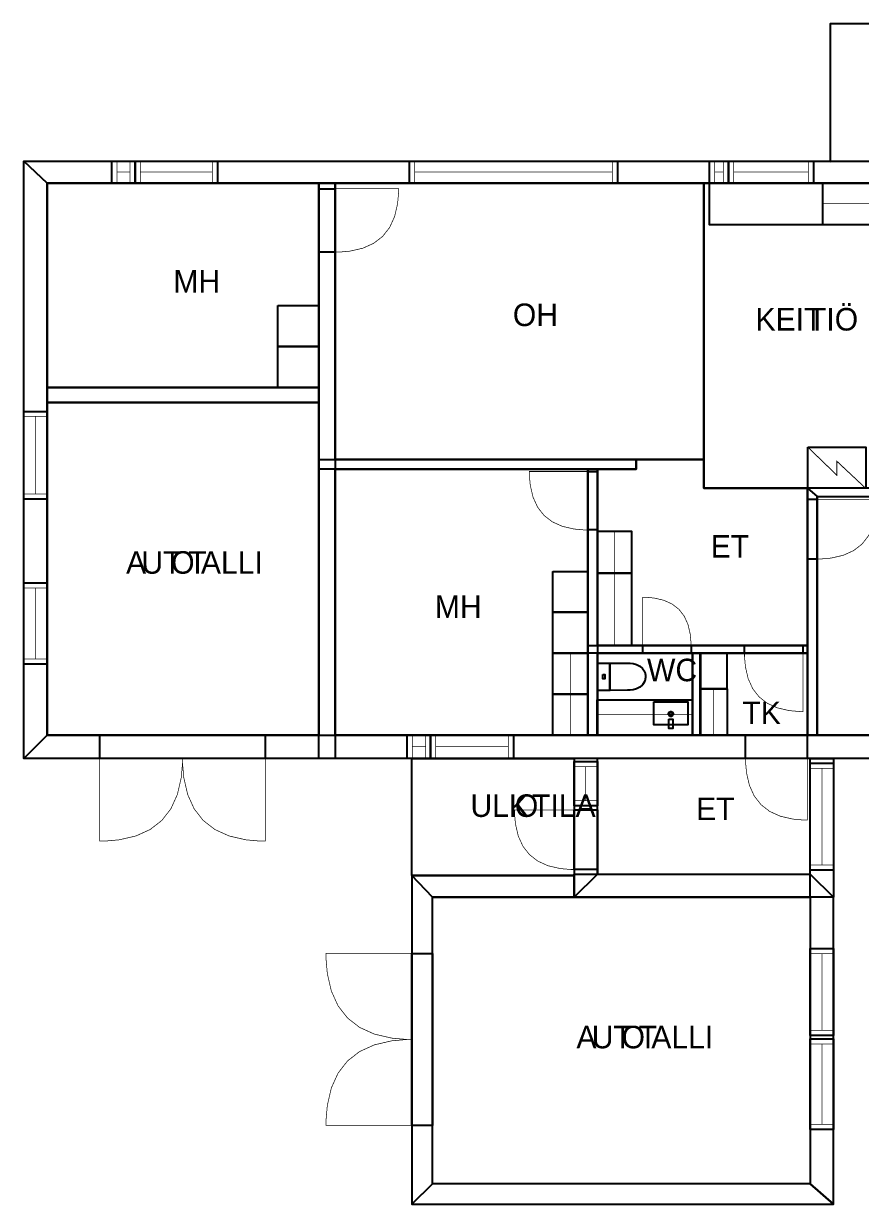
# Model space of a CAD drawing. Extents: x 0.8 to 20, y 0 to 18.
# Drawn here: x 0.79 to 13.56, y 0 to 18.02 of the extents above; entities that cross this region are included whole.
import ezdxf

# ---------------------------------------------------------------- set-up
doc = ezdxf.new("R2010")
doc.units = 0
doc.layers.get('0').update_dxf_attribs({"linetype": 'CONTINUOUS'})

msp = doc.modelspace()

# ---------------------------------------------------------------- linework, layer by layer
at = {"color": 0}
for points, const_width in [([(16.7571, 15.9157), (16.7571, 18.0156), (13.1006, 18.0156), (13.1006, 15.9139), (16.7571, 15.9157)], 0.00208), ([(18.3121, 15.5835), (1.15072, 15.5835), (0.79655, 15.9168), (18.6662, 15.9168), (18.3121, 15.5835)], 0.00208), ([(1.15072, 15.5835), (1.15072, 7.15901), (0.79655, 6.80485), (0.79655, 15.9168), (1.15072, 15.5835)], 0.00208), ([(2.13721, 15.9168), (2.49425, 15.9168), (2.49425, 15.5835), (2.13721, 15.5835), (2.13721, 15.9168)], 0.01042), ([(2.13721, 15.9168), (2.49425, 15.9168), (2.49425, 15.5835), (2.13721, 15.5835), (2.13721, 15.9168)], 0.01042), ([(2.49425, 15.9168), (3.74897, 15.9168), (3.74897, 15.5835), (2.49425, 15.5835), (2.49425, 15.9168)], 0.01042), ([(2.49425, 15.9168), (3.74897, 15.9168), (3.74897, 15.5835), (2.49425, 15.5835), (2.49425, 15.9168)], 0.01042), ([(6.68294, 15.9168), (9.85346, 15.9168), (9.85346, 15.5835), (6.68294, 15.5835), (6.68294, 15.9168)], 0.01042), ([(6.68294, 15.9168), (9.85346, 15.9168), (9.85346, 15.5835), (6.68294, 15.5835), (6.68294, 15.9168)], 0.01042), ([(11.2611, 15.9168), (11.5478, 15.9168), (11.5478, 15.5835), (11.2611, 15.5835), (11.2611, 15.9168)], 0.01042), ([(11.2611, 15.9168), (11.5478, 15.9168), (11.5478, 15.5835), (11.2611, 15.5835), (11.2611, 15.9168)], 0.01042), ([(11.5478, 15.9168), (12.8461, 15.9168), (12.8461, 15.5835), (11.5478, 15.5835), (11.5478, 15.9168)], 0.01042), ([(11.5478, 15.9168), (12.8461, 15.9168), (12.8461, 15.5835), (11.5478, 15.5835), (11.5478, 15.9168)], 0.01042), ([(5.29769, 15.4965), (5.54769, 15.4965), (5.54769, 14.53), (5.29769, 14.53), (5.29769, 15.4965)], 0.01042), ([(5.29769, 15.4965), (5.54769, 15.4965), (5.54769, 14.53), (5.29769, 14.53), (5.29769, 15.4965)], 0.01042), ([(5.29769, 15.5835), (5.54769, 15.5835), (5.54769, 6.80485), (5.29769, 6.80485), (5.29769, 15.5835)], 0.00208), ([(5.54769, 14.53), (5.60428, 14.53), (5.77419, 14.5451), (5.97054, 14.5904), (6.13667, 14.666), (6.27257, 14.7717), (6.37831, 14.9075), (6.45383, 15.0736), (6.49914, 15.27), (6.51426, 15.44), (6.51426, 15.4965), (5.54769, 15.4965), (5.54769, 14.53)], 0.01042), ([(11.2581, 15.5821), (12.9862, 15.5821), (12.9862, 14.9468), (11.2581, 14.9468), (11.2581, 15.5821)], 0.01042), ([(14.8914, 13.2333), (14.8931, 15.5835), (12.9862, 15.5835), (12.9862, 14.9492), (14.2636, 14.9492), (14.2636, 13.2333), (14.8914, 13.2333)], 0.01042), ([(14.8914, 13.2333), (14.8931, 15.5835), (12.9862, 15.5821), (12.9862, 15.27), (14.5804, 15.27), (14.5804, 13.2333), (14.8914, 13.2333)], 0.01042), ([(4.66928, 13.713), (4.66928, 13.088), (5.29428, 13.088), (5.29428, 13.713), (4.66928, 13.713)], 0.01042), ([(4.66928, 13.088), (4.66928, 12.463), (5.29428, 12.463), (5.29428, 13.088), (4.66928, 13.088)], 0.01042), ([(1.15072, 12.463), (5.29769, 12.463), (5.29769, 12.2338), (1.15072, 12.2338), (1.15072, 12.463)], 0.00208), ([(0.79655, 12.1), (1.15072, 12.1), (1.15072, 10.759), (0.79655, 10.759), (0.79655, 12.1)], 0.01042), ([(0.79655, 12.1), (1.15072, 12.1), (1.15072, 10.759), (0.79655, 10.759), (0.79655, 12.1)], 0.01042), ([(12.761, 11.5514), (13.6431, 11.5514), (13.6431, 10.9264), (12.761, 10.9264), (12.761, 11.5514)], 0.0147), ([(5.29769, 11.3658), (10.1387, 11.3658), (10.1387, 11.2199), (5.29769, 11.2199), (5.29769, 11.3658)], 0.00208), ([(9.40169, 10.2906), (9.34939, 10.2906), (9.1926, 10.3045), (9.01144, 10.3464), (8.85812, 10.416), (8.73275, 10.5136), (8.63514, 10.639), (8.56549, 10.7923), (8.52365, 10.9735), (8.50976, 11.1302), (8.50976, 11.1825), (9.40169, 11.1825), (9.40169, 10.2906)], 0.01042), ([(9.40169, 11.1825), (9.54753, 11.1825), (9.54753, 10.2906), (9.40169, 10.2906), (9.40169, 11.1825)], 0.01042), ([(9.40169, 11.1825), (9.54753, 11.1825), (9.54753, 10.2906), (9.40169, 10.2906), (9.40169, 11.1825)], 0.01042), ([(9.40169, 11.2199), (9.54753, 11.2199), (9.54753, 7.15901), (9.40169, 7.15901), (9.40169, 11.2199)], 0.00208), ([(12.903, 10.8014), (16.4317, 10.8014), (16.3067, 10.9264), (12.7572, 10.9264), (12.903, 10.8014)], 0.00208), ([(12.7572, 7.15901), (12.7572, 10.9264), (12.903, 10.8014), (12.903, 7.15901), (12.7572, 7.15901)], 0.00208), ([(12.7572, 10.7602), (12.903, 10.7602), (12.903, 9.84739), (12.7572, 9.84739), (12.7572, 10.7602)], 0.01042), ([(12.7572, 10.7602), (12.903, 10.7602), (12.903, 9.84739), (12.7572, 9.84739), (12.7572, 10.7602)], 0.01042), ([(12.903, 9.84739), (12.9564, 9.84739), (13.1169, 9.86165), (13.3024, 9.90446), (13.4592, 9.97575), (13.5876, 10.0756), (13.6874, 10.204), (13.7587, 10.3608), (13.8015, 10.5463), (13.8158, 10.7068), (13.8158, 10.7602), (12.903, 10.7602), (12.903, 9.84739)], 0.01042), ([(9.5491, 10.2708), (9.5491, 9.63243), (10.0691, 9.63243), (10.0691, 10.2708), (9.5491, 10.2708)], 0.01042), ([(8.86817, 9.65907), (8.86817, 9.03407), (9.40067, 9.03407), (9.40067, 9.65907), (8.86817, 9.65907)], 0.01042), ([(9.5491, 9.63243), (9.5491, 8.52724), (10.0691, 8.52724), (10.0691, 9.63243), (9.5491, 9.63243)], 0.01042), ([(0.79655, 9.48133), (1.15072, 9.48133), (1.15072, 8.24154), (0.79655, 8.24154), (0.79655, 9.48133)], 0.01042), ([(0.79655, 9.48133), (1.15072, 9.48133), (1.15072, 8.24154), (0.79655, 8.24154), (0.79655, 9.48133)], 0.01042), ([(10.9769, 8.52724), (10.9769, 8.57042), (10.9653, 8.69982), (10.9308, 8.84939), (10.8733, 8.97592), (10.7928, 9.07949), (10.6892, 9.16), (10.5627, 9.2175), (10.4131, 9.25201), (10.2837, 9.26351), (10.2406, 9.26351), (10.2406, 8.52724), (10.9769, 8.52724)], 0.01042), ([(8.86817, 9.03407), (8.86817, 8.40907), (9.40067, 8.40907), (9.40067, 9.03407), (8.86817, 9.03407)], 0.01042), ([(9.40169, 8.52724), (12.7572, 8.52724), (12.7572, 8.41265), (9.40169, 8.41265), (9.40169, 8.52724)], 0.00208), ([(10.2406, 8.52724), (10.9769, 8.52724), (10.9769, 8.41265), (10.2406, 8.41265), (10.2406, 8.52724)], 0.01042), ([(10.2406, 8.52724), (10.9769, 8.52724), (10.9769, 8.41265), (10.2406, 8.41265), (10.2406, 8.52724)], 0.01042), ([(11.7933, 8.52724), (12.686, 8.52724), (12.686, 8.41265), (11.7933, 8.41265), (11.7933, 8.52724)], 0.01042), ([(11.7933, 8.52724), (12.686, 8.52724), (12.686, 8.41265), (11.7933, 8.41265), (11.7933, 8.52724)], 0.01042), ([(8.86811, 8.40907), (8.86811, 7.78407), (9.39985, 7.78407), (9.39985, 8.40907), (8.86811, 8.40907)], 0.01042), ([(11.0023, 8.41265), (11.1169, 8.41265), (11.1169, 7.15901), (11.0023, 7.15901), (11.0023, 8.41265)], 0.00208), ([(11.1169, 8.41265), (11.1169, 7.86615), (11.5259, 7.86615), (11.5259, 8.41265), (11.1169, 8.41265)], 0.01042), ([(11.7933, 8.41265), (11.7933, 8.36035), (11.8073, 8.20344), (11.8491, 8.02214), (11.9188, 7.86871), (12.0165, 7.74317), (12.142, 7.64551), (12.2955, 7.57579), (12.4768, 7.53396), (12.6337, 7.51997), (12.686, 7.51997), (12.686, 8.41265), (11.7933, 8.41265)], 0.01042), ([(9.55268, 8.25922), (9.55268, 7.84267), (9.73996, 7.84267), (9.73996, 8.25922), (9.55268, 8.25922)], 0.01042), ([(10.0083, 8.25922), (10.0083, 8.25922), (10.02, 8.25933), (10.051, 8.25771), (10.0948, 8.25157), (10.1451, 8.23817), (10.1953, 8.21463), (10.2391, 8.17817), (10.2701, 8.12597), (10.2818, 8.07292), (10.2818, 8.05524), (10.2818, 8.03694), (10.2701, 7.9821), (10.2391, 7.928), (10.1953, 7.89019), (10.1451, 7.86578), (10.0948, 7.85178), (10.051, 7.84538), (10.02, 7.84364), (10.0083, 7.84369), (10.0083, 7.84369), (9.73996, 7.84267), (9.73996, 8.25922), (10.0083, 8.25922)], 0.01042), ([(9.63053, 8.08404), (9.63053, 8.01785), (9.66211, 8.01785), (9.66211, 8.08404), (9.63053, 8.08404)], 0.01042), ([(8.86811, 7.78407), (8.86811, 7.15907), (9.39985, 7.15907), (9.39985, 7.78407), (8.86811, 7.78407)], 0.01042), ([(11.1185, 7.86615), (11.1185, 7.15597), (11.5265, 7.15597), (11.5265, 7.86615), (11.1185, 7.86615)], 0.01042), ([(9.5465, 7.69749), (11.0023, 7.69749), (11.0023, 7.15907), (9.5465, 7.15907), (9.5465, 7.69749)], 0.01042), ([(10.4076, 7.66803), (10.9284, 7.66803), (10.9284, 7.31917), (10.4076, 7.31917), (10.4076, 7.66803)], 0.01042), ([(9.55024, 7.47157), (11.0023, 7.47157), (11.0023, 7.15907), (9.55024, 7.15907), (9.55024, 7.47157)], 0.01042), ([(10.6316, 7.48296), (10.6316, 7.48942), (10.6422, 7.50879), (10.6616, 7.51942), (10.668, 7.51942), (10.6744, 7.51942), (10.6938, 7.50879), (10.7045, 7.48942), (10.7045, 7.48296), (10.7045, 7.47657), (10.6938, 7.45719), (10.6744, 7.4465), (10.668, 7.4465), (10.6616, 7.4465), (10.6422, 7.45719), (10.6316, 7.47657), (10.6316, 7.48296)], 0.00833), ([(10.6368, 7.40511), (10.6993, 7.40511), (10.6993, 7.25928), (10.6368, 7.25928), (10.6368, 7.40511)], 0.01042), ([(10.6472, 7.48296), (10.6472, 7.48665), (10.6533, 7.49772), (10.6643, 7.50379), (10.668, 7.50379), (10.6717, 7.50379), (10.6827, 7.49772), (10.6889, 7.48665), (10.6889, 7.48296), (10.6889, 7.47933), (10.6827, 7.46826), (10.6717, 7.46213), (10.668, 7.46213), (10.6643, 7.46213), (10.6533, 7.46826), (10.6472, 7.47933), (10.6472, 7.48296)], 0.00833), ([(1.15072, 7.15901), (18.3121, 7.15901), (18.6662, 6.80485), (0.79655, 6.80485), (1.15072, 7.15901)], 0.00208), ([(1.95449, 7.15901), (4.47863, 7.15901), (4.47863, 6.80485), (1.95449, 6.80485), (1.95449, 7.15901)], 0.01042), ([(1.95449, 7.15901), (4.47863, 7.15901), (4.47863, 6.80485), (1.95449, 6.80485), (1.95449, 7.15901)], 0.01042), ([(6.64751, 7.15901), (7.00331, 7.15901), (7.00331, 6.80485), (6.64751, 6.80485), (6.64751, 7.15901)], 0.01042), ([(6.64751, 7.15901), (7.00331, 7.15901), (7.00331, 6.80485), (6.64751, 6.80485), (6.64751, 7.15901)], 0.01042), ([(7.00331, 7.15901), (8.26856, 7.15901), (8.26856, 6.80485), (7.00331, 6.80485), (7.00331, 7.15901)], 0.01042), ([(7.00331, 7.15901), (8.26856, 7.15901), (8.26856, 6.80485), (7.00331, 6.80485), (7.00331, 7.15901)], 0.01042), ([(11.8096, 7.15901), (12.7503, 7.15901), (12.7503, 6.80485), (11.8096, 6.80485), (11.8096, 7.15901)], 0.01042), ([(11.8096, 7.15901), (12.7503, 7.15901), (12.7503, 6.80485), (11.8096, 6.80485), (11.8096, 7.15901)], 0.01042), ([(3.21658, 6.80485), (3.21658, 6.7309), (3.19683, 6.50906), (3.13764, 6.25271), (3.03907, 6.03581), (2.90104, 5.85829), (2.72353, 5.72026), (2.50663, 5.62169), (2.25028, 5.5625), (2.02843, 5.54275), (1.95449, 5.54275), (1.95449, 6.80485), (3.21658, 6.80485)], 0.01042), ([(3.21658, 6.80485), (3.21658, 6.7309), (3.23628, 6.50906), (3.29542, 6.25271), (3.39404, 6.03581), (3.53207, 5.85829), (3.70953, 5.72026), (3.92643, 5.62169), (4.18278, 5.5625), (4.40462, 5.54275), (4.47863, 5.54275), (4.47863, 6.80485), (3.21658, 6.80485)], 0.01042), ([(6.71843, 6.80485), (9.19336, 6.80485), (9.19336, 5.01953), (6.71843, 5.01953), (6.71843, 6.80485)], 0.00208), ([(9.19336, 6.75786), (9.54753, 6.75786), (9.54753, 6.08051), (9.19336, 6.08051), (9.19336, 6.75786)], 0.01042), ([(9.19336, 6.75786), (9.54753, 6.75786), (9.54753, 6.08051), (9.19336, 6.08051), (9.19336, 6.75786)], 0.01042), ([(9.54753, 5.04036), (9.54753, 6.80485), (9.19336, 6.80485), (9.19336, 4.68619), (9.54753, 5.04036)], 0.00208), ([(11.8096, 6.80485), (11.8096, 6.74978), (11.8242, 6.58442), (11.8683, 6.39333), (11.9418, 6.23167), (12.0448, 6.09933), (12.177, 5.99647), (12.3387, 5.92296), (12.5298, 5.87885), (12.6952, 5.86415), (12.7503, 5.86415), (12.7503, 6.80485), (11.8096, 6.80485)], 0.01042), ([(12.7972, 6.73019), (13.1514, 6.73019), (13.1514, 5.09879), (12.7972, 5.09879), (12.7972, 6.73019)], 0.01042), ([(12.7972, 6.73019), (13.1514, 6.73019), (13.1514, 5.09879), (12.7972, 5.09879), (12.7972, 6.73019)], 0.01042), ([(12.7972, 6.80485), (13.1514, 6.80485), (13.1514, 4.68619), (12.7972, 4.68619), (12.7972, 6.80485)], 0.00208), ([(9.19336, 5.10975), (9.14003, 5.10975), (8.98004, 5.12403), (8.79519, 5.16667), (8.63878, 5.23774), (8.51079, 5.33729), (8.41124, 5.46522), (8.34017, 5.62164), (8.29753, 5.80647), (8.28331, 5.96647), (8.28331, 6.01975), (9.19336, 6.01975), (9.19336, 5.10975)], 0.01042), ([(9.19336, 6.01975), (9.54753, 6.01975), (9.54753, 5.10975), (9.19336, 5.10975), (9.19336, 6.01975)], 0.01042), ([(9.19336, 6.01975), (9.54753, 6.01975), (9.54753, 5.10975), (9.19336, 5.10975), (9.19336, 6.01975)], 0.01042), ([(9.19336, 4.68619), (7.03093, 4.68619), (6.71843, 5.01953), (9.19336, 5.01953), (9.19336, 4.68619)], 0.00208), ([(6.71843, 5.01953), (6.71843, 0.00228), (7.03093, 0.31478), (7.03093, 4.68619), (6.71843, 5.01953)], 0.00208), ([(13.1514, 4.68619), (9.19336, 4.68619), (9.19336, 5.04036), (12.7972, 5.04036), (13.1514, 4.68619)], 0.00208), ([(13.1514, 0.00228), (13.1514, 4.68619), (12.7972, 4.68619), (12.7972, 0.31478), (13.1514, 0.00228)], 0.00208), ([(6.71843, 2.516), (6.6415, 2.516), (6.41086, 2.53651), (6.14432, 2.59804), (5.91878, 2.70057), (5.73426, 2.84407), (5.59076, 3.0286), (5.48822, 3.25412), (5.42671, 3.52067), (5.40625, 3.75131), (5.40625, 3.82818), (6.71843, 3.82818), (6.71843, 2.516)], 0.01042), ([(6.71843, 3.82818), (7.03093, 3.82818), (7.03093, 1.20383), (6.71843, 1.20383), (6.71843, 3.82818)], 0.01042), ([(6.71843, 3.82818), (7.03093, 3.82818), (7.03093, 1.20383), (6.71843, 1.20383), (6.71843, 3.82818)], 0.01042), ([(12.7972, 3.90207), (13.1514, 3.90207), (13.1514, 2.57807), (12.7972, 2.57807), (12.7972, 3.90207)], 0.01042), ([(12.7972, 3.90207), (13.1514, 3.90207), (13.1514, 2.57807), (12.7972, 2.57807), (12.7972, 3.90207)], 0.01042), ([(12.7972, 2.52382), (13.1514, 2.52382), (13.1514, 1.14453), (12.7972, 1.14453), (12.7972, 2.52382)], 0.01042), ([(12.7972, 2.52382), (13.1514, 2.52382), (13.1514, 1.14453), (12.7972, 1.14453), (12.7972, 2.52382)], 0.01042), ([(6.71843, 2.516), (6.6415, 2.516), (6.41086, 2.49556), (6.14432, 2.43403), (5.91878, 2.33149), (5.73426, 2.18799), (5.59076, 2.00347), (5.48822, 1.77794), (5.42671, 1.51139), (5.40625, 1.28076), (5.40625, 1.20383), (6.71843, 1.20383), (6.71843, 2.516)], 0.01042), ([(6.71843, 0.00228), (13.1514, 0.00228), (12.7972, 0.31478), (7.03093, 0.31478), (6.71843, 0.00228)], 0.00208)]:
    msp.add_lwpolyline(points, close=True, dxfattribs=dict(at, const_width=const_width))
at = {"color": 7}
for points in [[(16.7571, 15.9157), (16.7571, 18.0156), (13.1006, 18.0156), (13.1006, 15.9139), (16.7571, 15.9157)], [(2.13721, 15.9168), (2.49425, 15.9168), (2.49425, 15.5835), (2.13721, 15.5835), (2.13721, 15.9168)], [(2.13721, 15.9168), (2.49425, 15.9168), (2.49425, 15.5835), (2.13721, 15.5835), (2.13721, 15.9168)], [(2.49425, 15.9168), (3.74897, 15.9168), (3.74897, 15.5835), (2.49425, 15.5835), (2.49425, 15.9168)], [(2.49425, 15.9168), (3.74897, 15.9168), (3.74897, 15.5835), (2.49425, 15.5835), (2.49425, 15.9168)], [(6.68294, 15.9168), (9.85346, 15.9168), (9.85346, 15.5835), (6.68294, 15.5835), (6.68294, 15.9168)], [(6.68294, 15.9168), (9.85346, 15.9168), (9.85346, 15.5835), (6.68294, 15.5835), (6.68294, 15.9168)], [(11.2611, 15.9168), (11.5478, 15.9168), (11.5478, 15.5835), (11.2611, 15.5835), (11.2611, 15.9168)], [(11.2611, 15.9168), (11.5478, 15.9168), (11.5478, 15.5835), (11.2611, 15.5835), (11.2611, 15.9168)], [(11.5478, 15.9168), (12.8461, 15.9168), (12.8461, 15.5835), (11.5478, 15.5835), (11.5478, 15.9168)], [(11.5478, 15.9168), (12.8461, 15.9168), (12.8461, 15.5835), (11.5478, 15.5835), (11.5478, 15.9168)], [(1.15072, 15.5835), (5.29769, 15.5835), (5.29769, 12.463), (1.15072, 12.463), (1.15072, 15.5835)], [(5.29769, 15.4965), (5.54769, 15.4965), (5.54769, 14.53), (5.29769, 14.53), (5.29769, 15.4965)], [(5.29769, 15.4965), (5.54769, 15.4965), (5.54769, 14.53), (5.29769, 14.53), (5.29769, 15.4965)], [(5.54769, 15.5835), (11.1714, 15.5835), (11.1714, 11.3658), (5.54769, 11.3658), (5.54769, 15.5835)], [(15.0285, 10.9264), (11.1711, 10.9264), (11.1711, 11.3658), (11.1714, 11.3658), (11.1714, 15.5835), (15.0285, 15.5835), (15.0285, 10.9264)], [(11.2581, 15.5821), (12.9862, 15.5821), (12.9862, 14.9468), (11.2581, 14.9468), (11.2581, 15.5821)], [(14.8914, 13.2333), (14.8931, 15.5835), (12.9862, 15.5835), (12.9862, 14.9492), (14.2636, 14.9492), (14.2636, 13.2333), (14.8914, 13.2333)], [(4.66928, 13.713), (5.29428, 13.713), (5.29428, 13.088), (4.66928, 13.088), (4.66928, 13.713)], [(4.66928, 13.088), (5.29428, 13.088), (5.29428, 12.463), (4.66928, 12.463), (4.66928, 13.088)], [(0.79655, 12.1), (1.15072, 12.1), (1.15072, 10.759), (0.79655, 10.759), (0.79655, 12.1)], [(0.79655, 12.1), (1.15072, 12.1), (1.15072, 10.759), (0.79655, 10.759), (0.79655, 12.1)], [(1.15072, 12.2338), (5.29769, 12.2338), (5.29769, 7.15901), (1.15072, 7.15901), (1.15072, 12.2338)], [(12.761, 11.5514), (13.6431, 11.5514), (13.6431, 10.9264), (12.761, 10.9264), (12.761, 11.5514)], [(11.1711, 10.9264), (12.7572, 10.9264), (12.7572, 8.52724), (9.54753, 8.52724), (9.54753, 11.2199), (10.1387, 11.2199), (10.1387, 11.3658), (11.1711, 11.3658), (11.1711, 10.9264)], [(5.54769, 11.2199), (9.40169, 11.2199), (9.40169, 7.15901), (5.54769, 7.15901), (5.54769, 11.2199)], [(9.40169, 11.1825), (9.54753, 11.1825), (9.54753, 10.2906), (9.40169, 10.2906), (9.40169, 11.1825)], [(9.40169, 11.1825), (9.54753, 11.1825), (9.54753, 10.2906), (9.40169, 10.2906), (9.40169, 11.1825)], [(12.7572, 10.7602), (12.903, 10.7602), (12.903, 9.84739), (12.7572, 9.84739), (12.7572, 10.7602)], [(12.7572, 10.7602), (12.903, 10.7602), (12.903, 9.84739), (12.7572, 9.84739), (12.7572, 10.7602)], [(12.903, 10.8014), (16.3067, 10.8014), (16.3067, 7.15901), (12.903, 7.15901), (12.903, 10.8014)], [(9.5491, 10.2708), (10.0691, 10.2708), (10.0691, 9.63243), (9.5491, 9.63243), (9.5491, 10.2708)], [(8.86817, 9.65907), (9.40067, 9.65907), (9.40067, 9.03407), (8.86817, 9.03407), (8.86817, 9.65907)], [(9.5491, 9.63243), (10.0691, 9.63243), (10.0691, 8.52724), (9.5491, 8.52724), (9.5491, 9.63243)], [(0.79655, 9.48133), (1.15072, 9.48133), (1.15072, 8.24154), (0.79655, 8.24154), (0.79655, 9.48133)], [(0.79655, 9.48133), (1.15072, 9.48133), (1.15072, 8.24154), (0.79655, 8.24154), (0.79655, 9.48133)], [(8.86817, 9.03407), (9.40067, 9.03407), (9.40067, 8.40907), (8.86817, 8.40907), (8.86817, 9.03407)], [(10.2406, 8.52724), (10.9769, 8.52724), (10.9769, 8.41265), (10.2406, 8.41265), (10.2406, 8.52724)], [(10.2406, 8.52724), (10.9769, 8.52724), (10.9769, 8.41265), (10.2406, 8.41265), (10.2406, 8.52724)], [(11.7933, 8.52724), (12.686, 8.52724), (12.686, 8.41265), (11.7933, 8.41265), (11.7933, 8.52724)], [(11.7933, 8.52724), (12.686, 8.52724), (12.686, 8.41265), (11.7933, 8.41265), (11.7933, 8.52724)], [(8.86811, 8.40907), (9.39985, 8.40907), (9.39985, 7.78407), (8.86811, 7.78407), (8.86811, 8.40907)], [(11.1217, 7.15901), (11.1169, 7.15901), (11.1169, 8.41265), (11.0023, 8.41265), (11.0023, 7.15901), (9.54753, 7.15901), (9.54753, 8.41265), (11.1217, 8.41265), (11.1217, 7.15901)], [(11.1169, 8.41265), (11.5259, 8.41265), (11.5259, 7.86615), (11.1169, 7.86615), (11.1169, 8.41265)], [(11.1217, 8.41265), (12.7572, 8.41265), (12.7572, 7.15901), (11.1217, 7.15901), (11.1217, 8.41265)], [(9.55268, 8.25922), (9.73996, 8.25922), (9.73996, 7.84267), (9.55268, 7.84267), (9.55268, 8.25922)], [(10.0083, 8.25922), (10.0083, 8.25922), (10.02, 8.25933), (10.051, 8.25771), (10.0948, 8.25157), (10.1451, 8.23817), (10.1953, 8.21463), (10.2391, 8.17817), (10.2701, 8.12597), (10.2818, 8.07292), (10.2818, 8.05524), (10.2818, 8.03694), (10.2701, 7.9821), (10.2391, 7.928), (10.1953, 7.89019), (10.1451, 7.86578), (10.0948, 7.85178), (10.051, 7.84538), (10.02, 7.84364), (10.0083, 7.84369), (10.0083, 7.84369), (9.73996, 7.84267), (9.73996, 8.25922), (10.0083, 8.25922)], [(9.63053, 8.08404), (9.66211, 8.08404), (9.66211, 8.01785), (9.63053, 8.01785), (9.63053, 8.08404)], [(8.86811, 7.78407), (9.39985, 7.78407), (9.39985, 7.15907), (8.86811, 7.15907), (8.86811, 7.78407)], [(11.1185, 7.86615), (11.5265, 7.86615), (11.5265, 7.15597), (11.1185, 7.15597), (11.1185, 7.86615)], [(9.5465, 7.69749), (11.0023, 7.69749), (11.0023, 7.15907), (9.5465, 7.15907), (9.5465, 7.69749)], [(10.4076, 7.66803), (10.9284, 7.66803), (10.9284, 7.31917), (10.4076, 7.31917), (10.4076, 7.66803)], [(10.6316, 7.48296), (10.6316, 7.48942), (10.6422, 7.50879), (10.6616, 7.51942), (10.668, 7.51942), (10.6744, 7.51942), (10.6938, 7.50879), (10.7045, 7.48942), (10.7045, 7.48296), (10.7045, 7.47657), (10.6938, 7.45719), (10.6744, 7.4465), (10.668, 7.4465), (10.6616, 7.4465), (10.6422, 7.45719), (10.6316, 7.47657), (10.6316, 7.48296)], [(10.6368, 7.40511), (10.6993, 7.40511), (10.6993, 7.25928), (10.6368, 7.25928), (10.6368, 7.40511)], [(10.6472, 7.48296), (10.6472, 7.48665), (10.6533, 7.49772), (10.6643, 7.50379), (10.668, 7.50379), (10.6717, 7.50379), (10.6827, 7.49772), (10.6889, 7.48665), (10.6889, 7.48296), (10.6889, 7.47933), (10.6827, 7.46826), (10.6717, 7.46213), (10.668, 7.46213), (10.6643, 7.46213), (10.6533, 7.46826), (10.6472, 7.47933), (10.6472, 7.48296)], [(1.95449, 7.15901), (4.47863, 7.15901), (4.47863, 6.80485), (1.95449, 6.80485), (1.95449, 7.15901)], [(1.95449, 7.15901), (4.47863, 7.15901), (4.47863, 6.80485), (1.95449, 6.80485), (1.95449, 7.15901)], [(6.64751, 7.15901), (7.00331, 7.15901), (7.00331, 6.80485), (6.64751, 6.80485), (6.64751, 7.15901)], [(6.64751, 7.15901), (7.00331, 7.15901), (7.00331, 6.80485), (6.64751, 6.80485), (6.64751, 7.15901)], [(7.00331, 7.15901), (8.26856, 7.15901), (8.26856, 6.80485), (7.00331, 6.80485), (7.00331, 7.15901)], [(7.00331, 7.15901), (8.26856, 7.15901), (8.26856, 6.80485), (7.00331, 6.80485), (7.00331, 7.15901)], [(11.8096, 7.15901), (12.7503, 7.15901), (12.7503, 6.80485), (11.8096, 6.80485), (11.8096, 7.15901)], [(11.8096, 7.15901), (12.7503, 7.15901), (12.7503, 6.80485), (11.8096, 6.80485), (11.8096, 7.15901)], [(6.71843, 6.80485), (9.19336, 6.80485), (9.19336, 5.01953), (6.71843, 5.01953), (6.71843, 6.80485)], [(9.19336, 6.75786), (9.54753, 6.75786), (9.54753, 6.08051), (9.19336, 6.08051), (9.19336, 6.75786)], [(9.19336, 6.75786), (9.54753, 6.75786), (9.54753, 6.08051), (9.19336, 6.08051), (9.19336, 6.75786)], [(9.54644, 6.80485), (9.54753, 5.04036), (12.7972, 5.04036), (12.7972, 6.80485), (9.54644, 6.80485)], [(12.7972, 6.73019), (13.1514, 6.73019), (13.1514, 5.09879), (12.7972, 5.09879), (12.7972, 6.73019)], [(12.7972, 6.73019), (13.1514, 6.73019), (13.1514, 5.09879), (12.7972, 5.09879), (12.7972, 6.73019)], [(9.19336, 6.01975), (9.54753, 6.01975), (9.54753, 5.10975), (9.19336, 5.10975), (9.19336, 6.01975)], [(9.19336, 6.01975), (9.54753, 6.01975), (9.54753, 5.10975), (9.19336, 5.10975), (9.19336, 6.01975)], [(7.03093, 4.68619), (12.7972, 4.68619), (12.7972, 0.31478), (7.03093, 0.31478), (7.03093, 4.68619)], [(6.71843, 3.82818), (7.03093, 3.82818), (7.03093, 1.20383), (6.71843, 1.20383), (6.71843, 3.82818)], [(6.71843, 3.82818), (7.03093, 3.82818), (7.03093, 1.20383), (6.71843, 1.20383), (6.71843, 3.82818)], [(12.7972, 3.90207), (13.1514, 3.90207), (13.1514, 2.57807), (12.7972, 2.57807), (12.7972, 3.90207)], [(12.7972, 3.90207), (13.1514, 3.90207), (13.1514, 2.57807), (12.7972, 2.57807), (12.7972, 3.90207)], [(12.7972, 2.52382), (13.1514, 2.52382), (13.1514, 1.14453), (12.7972, 1.14453), (12.7972, 2.52382)], [(12.7972, 2.52382), (13.1514, 2.52382), (13.1514, 1.14453), (12.7972, 1.14453), (12.7972, 2.52382)]]:
    msp.add_lwpolyline(points, close=True, dxfattribs=at)
at = {"color": 0}
for points in [[(18.3121, 15.5835), (1.15072, 15.5835), (0.79655, 15.9168), (18.6662, 15.9168), (18.3121, 15.5835)], [(1.15072, 15.5835), (1.15072, 7.15901), (0.79655, 6.80485), (0.79655, 15.9168), (1.15072, 15.5835)], [(5.29769, 15.5835), (5.54769, 15.5835), (5.54769, 6.80485), (5.29769, 6.80485), (5.29769, 15.5835)], [(1.15072, 12.463), (5.29769, 12.463), (5.29769, 12.2338), (1.15072, 12.2338), (1.15072, 12.463)], [(5.29769, 11.3658), (10.1387, 11.3658), (10.1387, 11.2199), (5.29769, 11.2199), (5.29769, 11.3658)], [(9.40169, 11.2199), (9.54753, 11.2199), (9.54753, 7.15901), (9.40169, 7.15901), (9.40169, 11.2199)], [(12.7572, 7.15901), (12.7572, 10.9264), (12.903, 10.8014), (12.903, 7.15901), (12.7572, 7.15901)], [(12.903, 10.8014), (16.4317, 10.8014), (16.3067, 10.9264), (12.7572, 10.9264), (12.903, 10.8014)], [(9.40169, 8.52724), (12.7572, 8.52724), (12.7572, 8.41265), (9.40169, 8.41265), (9.40169, 8.52724)], [(11.0023, 8.41265), (11.1169, 8.41265), (11.1169, 7.15901), (11.0023, 7.15901), (11.0023, 8.41265)], [(1.15072, 7.15901), (18.3121, 7.15901), (18.6662, 6.80485), (0.79655, 6.80485), (1.15072, 7.15901)], [(9.54753, 5.04036), (9.54753, 6.80485), (9.19336, 6.80485), (9.19336, 4.68619), (9.54753, 5.04036)], [(12.7972, 6.80485), (13.1514, 6.80485), (13.1514, 4.68619), (12.7972, 4.68619), (12.7972, 6.80485)], [(9.19336, 4.68619), (7.03093, 4.68619), (6.71843, 5.01953), (9.19336, 5.01953), (9.19336, 4.68619)], [(6.71843, 5.01953), (6.71843, 0.00228), (7.03093, 0.31478), (7.03093, 4.68619), (6.71843, 5.01953)], [(13.1514, 4.68619), (9.19336, 4.68619), (9.19336, 5.04036), (12.7972, 5.04036), (13.1514, 4.68619)], [(13.1514, 0.00228), (13.1514, 4.68619), (12.7972, 4.68619), (12.7972, 0.31478), (13.1514, 0.00228)], [(6.71843, 0.00228), (13.1514, 0.00228), (12.7972, 0.31478), (7.03093, 0.31478), (6.71843, 0.00228)]]:
    msp.add_lwpolyline(points, close=True, dxfattribs=at)
for points, const_width in [([(2.21533, 15.5835), (2.21533, 15.9168)], 0.01042), ([(2.41612, 15.5835), (2.41612, 15.9168)], 0.01042), ([(2.57237, 15.5835), (2.57237, 15.9168)], 0.01042), ([(3.67085, 15.5835), (3.67085, 15.9168)], 0.01042), ([(6.76107, 15.5835), (6.76107, 15.9168)], 0.01042), ([(9.77533, 15.5835), (9.77533, 15.9168)], 0.01042), ([(11.3392, 15.5835), (11.3392, 15.9168)], 0.01042), ([(11.4697, 15.5835), (11.4697, 15.9168)], 0.01042), ([(11.6259, 15.5835), (11.6259, 15.9168)], 0.01042), ([(12.768, 15.5835), (12.768, 15.9168)], 0.01042), ([(2.41612, 15.7501), (2.21533, 15.7501)], 0.01042), ([(3.67085, 15.7501), (2.57237, 15.7501)], 0.01042), ([(9.77533, 15.7501), (6.76107, 15.7501)], 0.01042), ([(11.4697, 15.7501), (11.3392, 15.7501)], 0.01042), ([(12.768, 15.7501), (11.6259, 15.7501)], 0.01042), ([(1.15072, 12.0219), (0.79655, 12.0219)], 0.01042), ([(0.97363, 12.0219), (0.97363, 10.8371)], 0.01042), ([(13.6431, 10.9264), (13.2005, 11.341), (13.2005, 11.1285), (12.7624, 11.5514)], 0.0147), ([(1.15072, 10.8371), (0.79655, 10.8371)], 0.01042), ([(1.15072, 9.40321), (0.79655, 9.40321)], 0.01042), ([(0.97363, 9.40321), (0.97363, 8.31967)], 0.01042), ([(1.15072, 8.31967), (0.79655, 8.31967)], 0.01042), ([(6.72564, 7.15901), (6.72564, 6.80485)], 0.01042), ([(6.92518, 7.15901), (6.92518, 6.80485)], 0.01042), ([(7.08143, 7.15901), (7.08143, 6.80485)], 0.01042), ([(8.19043, 7.15901), (8.19043, 6.80485)], 0.01042), ([(6.72564, 6.98193), (6.92518, 6.98193)], 0.01042), ([(7.08143, 6.98193), (8.19043, 6.98193)], 0.01042), ([(9.54753, 6.67979), (9.19336, 6.67979)], 0.01042), ([(9.37044, 6.15858), (9.37044, 6.67979)], 0.01042), ([(12.7972, 6.65207), (13.1514, 6.65207)], 0.01042), ([(12.9743, 6.65207), (12.9743, 5.17692)], 0.01042), ([(9.54753, 6.15858), (9.19336, 6.15858)], 0.01042), ([(12.7972, 5.17692), (13.1514, 5.17692)], 0.01042), ([(13.1514, 3.82389), (12.7972, 3.82389)], 0.01042), ([(12.9743, 2.65619), (12.9743, 3.82389)], 0.01042), ([(13.1514, 2.65619), (12.7972, 2.65619)], 0.01042), ([(13.1514, 2.44569), (12.7972, 2.44569)], 0.01042), ([(12.9743, 1.22271), (12.9743, 2.44569)], 0.01042), ([(13.1514, 1.22271), (12.7972, 1.22271)], 0.01042)]:
    msp.add_lwpolyline(points, dxfattribs=dict(at, const_width=const_width))
at = {"color": 7, "const_width": 0.00208}
for points in [[(1.15072, 15.5835), (5.29769, 15.5835), (5.29769, 12.463), (1.15072, 12.463), (1.15072, 15.5835)], [(5.54769, 15.5835), (11.1714, 15.5835), (11.1714, 11.3658), (5.54769, 11.3658), (5.54769, 15.5835)], [(15.0285, 10.9264), (11.1711, 10.9264), (11.1711, 11.3658), (11.1714, 11.3658), (11.1714, 15.5835), (15.0285, 15.5835), (15.0285, 10.9264)], [(1.15072, 12.2338), (5.29769, 12.2338), (5.29769, 7.15901), (1.15072, 7.15901), (1.15072, 12.2338)], [(11.1711, 10.9264), (12.7572, 10.9264), (12.7572, 8.52724), (9.54753, 8.52724), (9.54753, 11.2199), (10.1387, 11.2199), (10.1387, 11.3658), (11.1711, 11.3658), (11.1711, 10.9264)], [(5.54769, 11.2199), (9.40169, 11.2199), (9.40169, 7.15901), (5.54769, 7.15901), (5.54769, 11.2199)], [(12.903, 10.8014), (16.3067, 10.8014), (16.3067, 7.15901), (12.903, 7.15901), (12.903, 10.8014)], [(11.1217, 7.15901), (11.1169, 7.15901), (11.1169, 8.41265), (11.0023, 8.41265), (11.0023, 7.15901), (9.54753, 7.15901), (9.54753, 8.41265), (11.1217, 8.41265), (11.1217, 7.15901)], [(11.1217, 8.41265), (12.7572, 8.41265), (12.7572, 7.15901), (11.1217, 7.15901), (11.1217, 8.41265)], [(9.54644, 6.80485), (9.54753, 5.04036), (12.7972, 5.04036), (12.7972, 6.80485), (9.54644, 6.80485)], [(7.03093, 4.68619), (12.7972, 4.68619), (12.7972, 0.31478), (7.03093, 0.31478), (7.03093, 4.68619)]]:
    msp.add_lwpolyline(points, close=True, dxfattribs=at)
at = {"color": 253, "const_width": 0.01042}
for points in [[(9.80914, 9.63243), (9.80914, 10.2708)], [(9.80914, 8.52724), (9.80914, 9.63243)], [(9.134, 8.40907), (9.134, 7.78407)], [(9.134, 7.78407), (9.134, 7.15907)], [(11.3225, 7.15597), (11.3225, 7.86615)]]:
    msp.add_lwpolyline(points, dxfattribs=at)

# ---------------------------------------------------------------- texts
at = {"color": 0}
for s, p in [('MH', (3.07629, 13.9124)), ('OH', (8.25785, 13.402)), ('TIÖ', (12.7621, 13.3335)), ('KEIT', (11.9618, 13.3335)), ('ET', (11.2776, 9.86896)), ('A', (2.35499, 9.62246)), ('UT', (2.58824, 9.62246)), ('O', (3.04336, 9.62246)), ('T', (3.30533, 9.62246)), ('ALLI', (3.49721, 9.62246)), ('MH', (7.06779, 8.94906)), ('WC', (10.3051, 7.98208)), ('TK', (11.7617, 7.32796)), ('ULK', (7.61106, 5.91221)), ('O', (8.28865, 5.91221)), ('TILA', (8.55097, 5.91221)), ('ET', (11.054, 5.86365)), ('A', (9.22865, 2.38054)), ('UT', (9.46192, 2.38054)), ('O', (9.91704, 2.38054)), ('T', (10.179, 2.38054)), ('ALLI', (10.3709, 2.38054))]:
    msp.add_text(s, height=0.34375, dxfattribs=at).set_placement(p)

doc.saveas('drawing.dxf')
